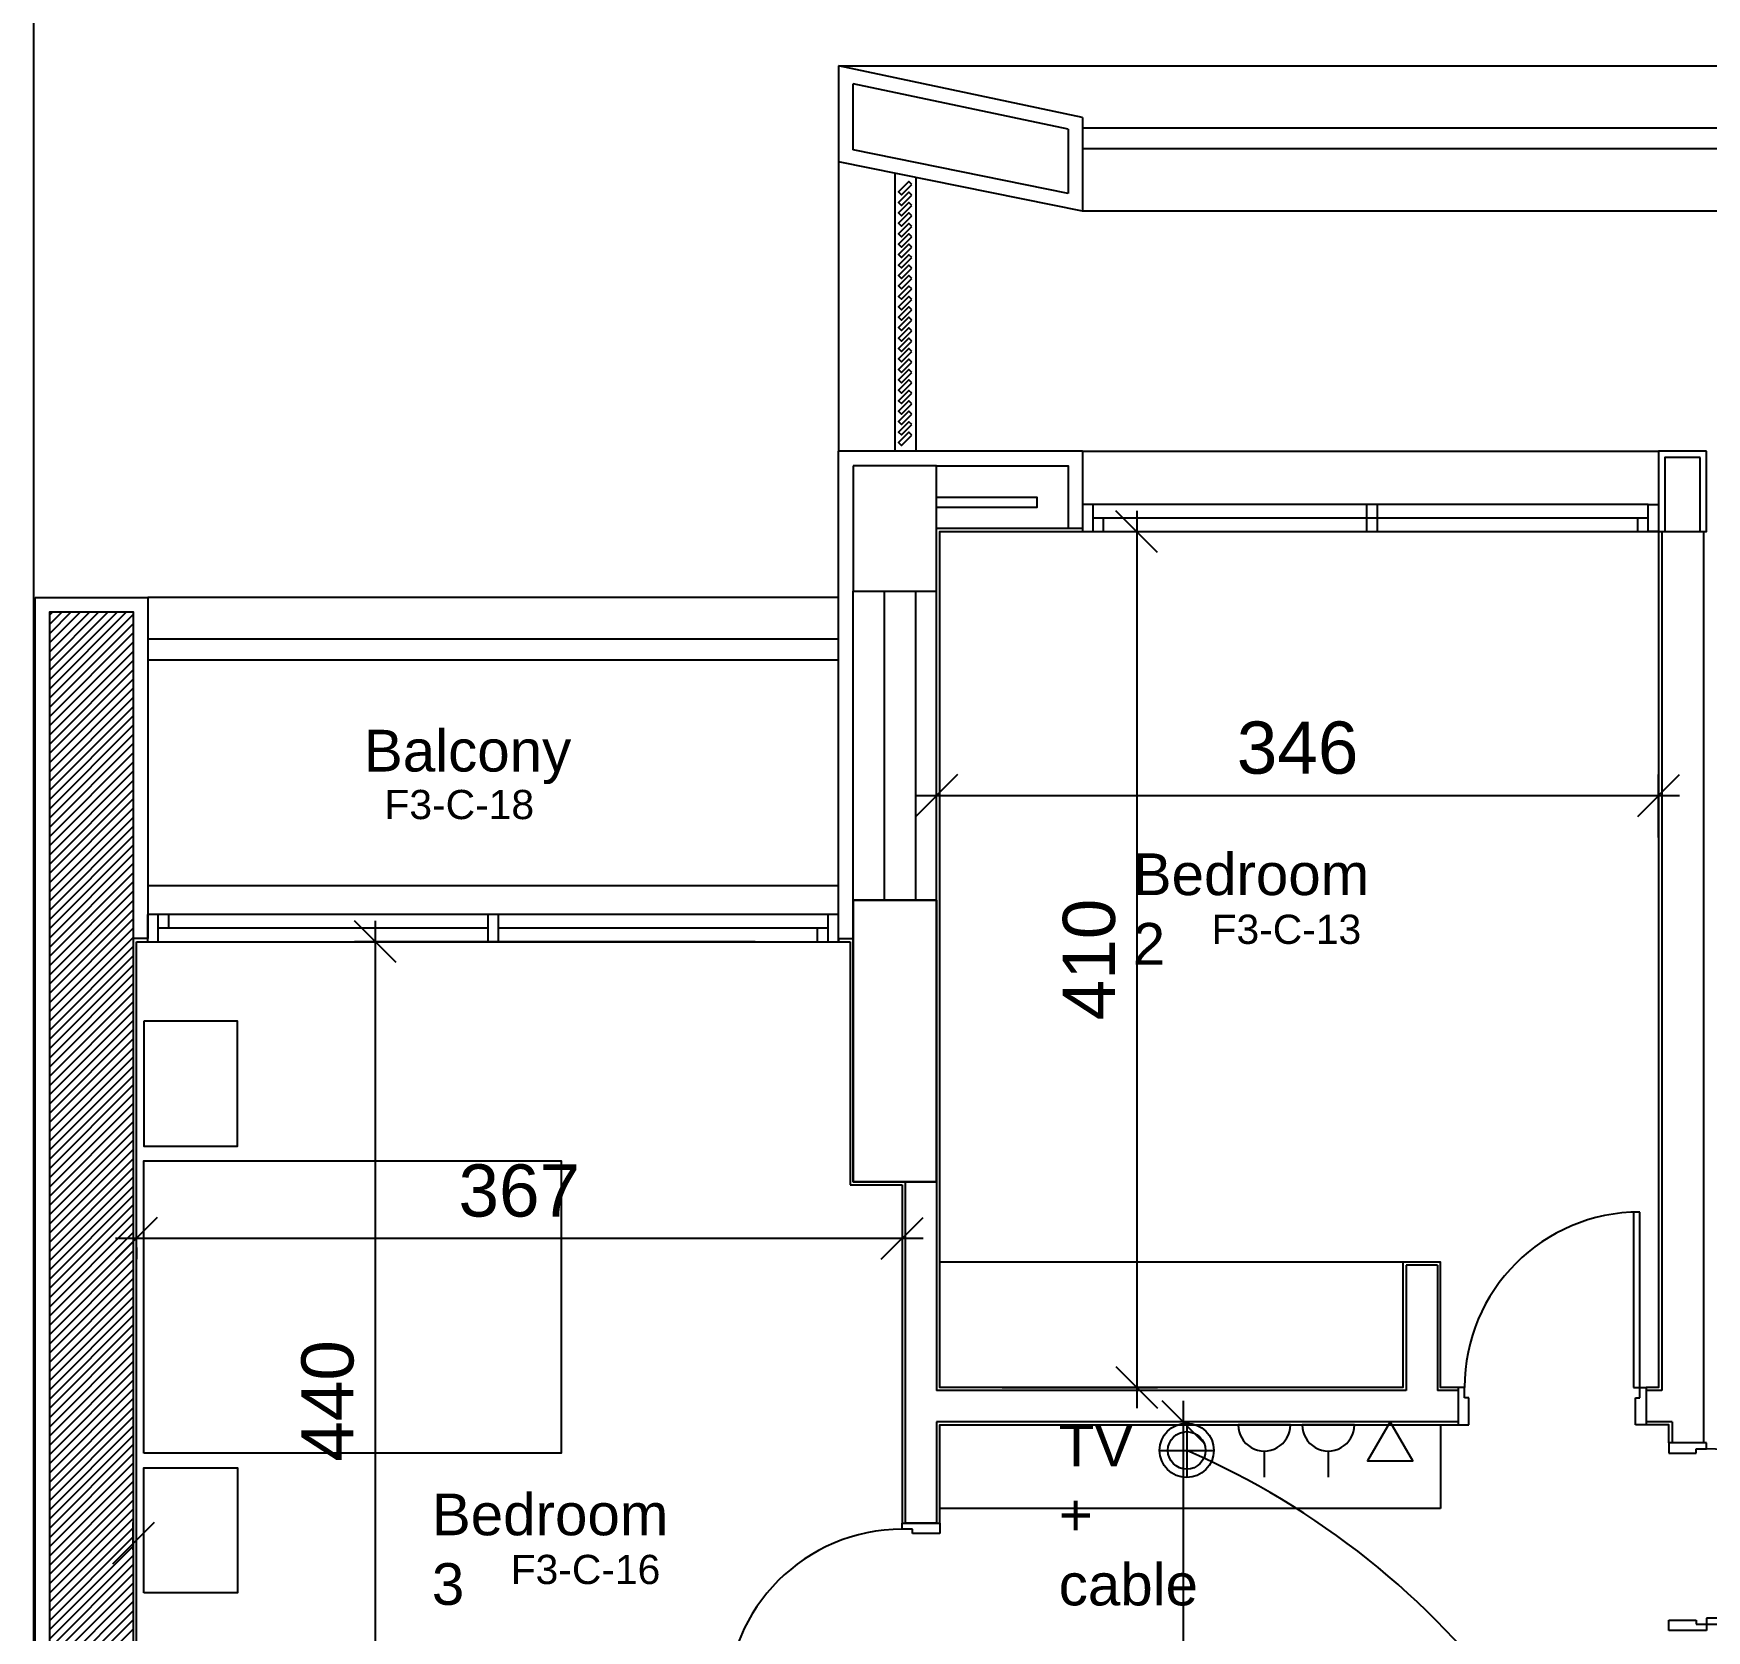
# Model space of a CAD drawing. Extents: x -1.7 to 46.3, y -159.8 to -77.2.
# Drawn here: x 0 to 8.02, y -123.64 to -115.98 of the extents above; entities that cross this region are included whole.
import ezdxf

# ---------------------------------------------------------------- set-up
doc = ezdxf.new("R2010")
doc.units = 0
doc.header["$MEASUREMENT"] = 0
doc.header["$PDMODE"] = 35
doc.header["$PDSIZE"] = 0.3
doc.layers.get('0').update_dxf_attribs({"linetype": 'CONTINUOUS'})
doc.layers.get('DEFPOINTS').update_dxf_attribs({"linetype": 'CONTINUOUS'})
for name, color, linetype in [('A-ALU', 9, 'CONTINUOUS'), ('a-dim', 3, 'CONTINUOUS'), ('A-DOORS', 1, 'CONTINUOUS'), ('A-FURNITURE', 252, 'CONTINUOUS'), ('A-HATCH-CONC', 8, 'CONTINUOUS'), ('A-PLASTER', 8, 'CONTINUOUS'), ('A-PROJECTION', 9, 'CONTINUOUS'), ('a-revetement', 1, 'CONTINUOUS'), ('a-stru-fac', 200, 'CONTINUOUS'), ('A-WALL', 4, 'CONTINUOUS'), ('E-Low Current', 4, 'CONTINUOUS'), ('E-POWER', 4, 'CONTINUOUS'), ('fp', 5, 'CONTINUOUS'), ('h', 252, 'CONTINUOUS'), ('l', 7, 'CONTINUOUS'), ('Parcelle$0$N-PLOT', 5, 'CONTINUOUS'), ('S-2ND-3RD-4-5-6TH$0$A-STR 2-3-4-5-6', 2, 'CONTINUOUS'), ('S-2ND-3RD-4-5-6TH$0$N-PLOT', 5, 'CONTINUOUS'), ('str', 6, 'CONTINUOUS'), ('txt', 250, 'CONTINUOUS'), ('w', 4, 'CONTINUOUS')]:
    doc.layers.add(name, color=color, linetype=linetype)
doc.styles.add('A100-STEXT', font='ARIAL.TTF', dxfattribs={"height": 0.25})
doc.dimstyles.new('dim-law', dxfattribs={"dimtxt": 0.25, "dimasz": 0.2, "dimexe": 0.1, "dimexo": 0.3, "dimgap": 0.1, "dimtad": 1, "dimlfac": 100, "dimdsep": 46, "dimtxsty": 'A100-STEXT', "dimblk1": 'OBLIQUE', "dimblk2": 'OBLIQUE', "dimsah": 1, "dimcen": -0.05, "dimdle": 0.1, "dimclrd": 15, "dimclre": 15, "dimclrt": 256, "dimadec": 0, "dimazin": 0, "dimtfac": 0.28, "dimtix": 1, "dimtmove": 2, "dimatfit": 3, "dimldrblk": 'OBLIQUE', "dimfxl": 0, "dimtolj": 1, "dimarcsym": 0})

# ---------------------------------------------------------------- blocks, each defined once
blk = doc.blocks.new('_OBLIQUE')
at = {"color": 0, "linetype": 'ByBlock'}
blk.add_line((-0.5, -0.5), (0.5, 0.5), dxfattribs=at)
blk = doc.blocks.new('A$C77760DF2')
for p, q in [((0, 0.9), (0, 0.85)), ((0.18, 0.9), (0, 0.9)), ((0.18, 0.87), (0.18, 0.9)), ((0, 0.85), (0.13, 0.85)), ((0.13, 0.85), (0.13, 0.87)), ((0.13, 0.87), (0.18, 0.87)), ((0, 0), (0, 0.05)), ((0, 0.05), (0.13, 0.05)), ((0.13, 0.05), (0.13, 0.03)), ((0.13, 0.03), (0.18, 0.03)), ((1.02, 0.06), (0.18, 0.06)), ((0.18, 0.06), (0.18, 0.02)), ((0.18, 0.03), (1.02, 0.03)), ((0.18, 0.03), (0.18, 0)), ((0.18, 0), (0, 0))]:
    blk.add_line(p, q)
blk.add_arc((0.18, 0.03), 0.84, 360, 90)
blk = doc.blocks.new('A$C4DEF2114')
for p, q in [((0.84, 1.02), (0.84, 0.18)), ((0.87, 0.18), (0.87, 1.02)), ((0.03, 0.18), (0, 0.18)), ((0, 0.18), (0, 0)), ((0.03, 0.13), (0.03, 0.18)), ((0.84, 0.18), (0.88, 0.18)), ((0.87, 0.18), (0.9, 0.18)), ((0.87, 0.13), (0.87, 0.18)), ((0.9, 0.18), (0.9, 0)), ((0.05, 0.13), (0.03, 0.13)), ((0.05, 0), (0.05, 0.13)), ((0.85, 0), (0.85, 0.13)), ((0.85, 0.13), (0.87, 0.13)), ((0, 0), (0.05, 0)), ((0.9, 0), (0.85, 0))]:
    blk.add_line(p, q)
blk.add_arc((0.87, 0.18), 0.84, 90, 180)
blk = doc.blocks.new('A$C729143FE')
for p, q in [((0.84, 0.87), (0.84, 0.9)), ((0.84, 0.9), (1.02, 0.9)), ((1.02, 0.9), (1.02, 0.85)), ((0.89, 0.87), (0.84, 0.87)), ((0.89, 0.85), (0.89, 0.87)), ((1.02, 0.85), (0.89, 0.85)), ((0, 0.06), (0.84, 0.06)), ((0.84, 0.03), (0, 0.03)), ((0.84, 0.06), (0.84, 0.02)), ((0.84, 0.03), (0.84, 0)), ((0.89, 0.03), (0.84, 0.03)), ((1.02, 0.05), (0.89, 0.05)), ((0.89, 0.05), (0.89, 0.03)), ((1.02, 0), (1.02, 0.05)), ((0.84, 0), (1.02, 0))]:
    blk.add_line(p, q)
blk.add_arc((0.84, 0.03), 0.84, 90, 180)
blk = doc.blocks.new('PRISE10A')
for p, q in [((-0.0075, 0.1392), (-0.0075, 0.2642)), ((-0.1325, 0.0142), (0.1175, 0.0142))]:
    blk.add_line(p, q)
blk.add_arc((-0.0075, 0.0142), 0.125, 0, 180)
blk = doc.blocks.new('PRISETEL')
blk.add_lwpolyline([(0, 0), (0.1083, 0.1875), (-0.1083, 0.1875)], close=True)
blk = doc.blocks.new('*D277')
at = {"layer": 'a-dim', "color": 15, "lineweight": -2}
for p, q in [((5.2878, -118.2707), (5.2878, -122.5707)), ((4.6434, -118.3707), (5.3878, -118.3707)), ((4.6434, -122.4707), (5.3878, -122.4707))]:
    blk.add_line(p, q, dxfattribs=at)
at = {"layer": 'DEFPOINTS', "color": 0}
for p in [(4.3434, -118.3707), (4.3434, -122.4707), (5.2878, -122.4707)]:
    blk.add_point(p, dxfattribs=at)
at = {"layer": 'a-dim', "color": 15, "lineweight": -2, "xscale": 0.2, "yscale": 0.2, "zscale": 0.2}
for p, rotation in [((5.2878, -118.3707), 90), ((5.2878, -122.4707), 270)]:
    blk.add_blockref('_OBLIQUE', p, dxfattribs=dict(at, rotation=rotation))
at = {"layer": 'a-dim', "insert": (5.0601, -120.4207), "char_height": 0.25, "attachment_point": 5, "rotation": 90, "style": 'A100-STEXT'}
blk.add_mtext('\\A1;410', dxfattribs=at)
blk = doc.blocks.new('*D278')
at = {"layer": 'a-dim', "color": 15, "lineweight": -2}
for p, q in [((4.3284, -119.8357), (4.3284, -119.5349)), ((7.7884, -119.8357), (7.7884, -119.5349)), ((4.2284, -119.6349), (7.8884, -119.6349))]:
    blk.add_line(p, q, dxfattribs=at)
at = {"layer": 'DEFPOINTS', "color": 0}
for p in [(7.7884, -119.6349), (4.3284, -120.1357), (7.7884, -120.1357)]:
    blk.add_point(p, dxfattribs=at)
at = {"layer": 'a-dim', "color": 15, "lineweight": -2, "xscale": 0.2, "yscale": 0.2, "zscale": 0.2, "rotation": 180}
blk.add_blockref('_OBLIQUE', (4.3284, -119.6349), dxfattribs=at)
at = {"layer": 'a-dim', "color": 15, "lineweight": -2, "xscale": 0.2, "yscale": 0.2, "zscale": 0.2}
blk.add_blockref('_OBLIQUE', (7.7884, -119.6349), dxfattribs=at)
at = {"layer": 'a-dim', "insert": (6.0584, -119.4071), "char_height": 0.25, "attachment_point": 5, "style": 'A100-STEXT'}
blk.add_mtext('\\A1;346', dxfattribs=at)
blk = doc.blocks.new('*D280')
at = {"layer": 'a-dim', "color": 15, "lineweight": -2}
for p, q in [((1.6381, -120.2357), (1.6381, -124.8357)), ((3.4584, -120.3357), (1.5381, -120.3357)), ((3.4584, -124.7357), (1.5381, -124.7357))]:
    blk.add_line(p, q, dxfattribs=at)
at = {"layer": 'DEFPOINTS', "color": 0}
for p in [(3.7584, -120.3357), (1.6381, -124.7357), (3.7584, -124.7357)]:
    blk.add_point(p, dxfattribs=at)
at = {"layer": 'a-dim', "color": 15, "lineweight": -2, "xscale": 0.2, "yscale": 0.2, "zscale": 0.2}
for p, rotation in [((1.6381, -120.3357), 90), ((1.6381, -124.7357), 270)]:
    blk.add_blockref('_OBLIQUE', p, dxfattribs=dict(at, rotation=rotation))
at = {"layer": 'a-dim', "insert": (1.4105, -122.5357), "char_height": 0.25, "attachment_point": 5, "rotation": 90, "style": 'A100-STEXT'}
blk.add_mtext('\\A1;440', dxfattribs=at)
blk = doc.blocks.new('*D281')
at = {"layer": 'a-dim', "color": 15, "lineweight": -2}
for p, q in [((4.2634, -121.7568), (0.3934, -121.7568)), ((0.4934, -121.8007), (0.4934, -121.8568)), ((4.1634, -121.8007), (4.1634, -121.8568))]:
    blk.add_line(p, q, dxfattribs=at)
at = {"layer": 'DEFPOINTS', "color": 0}
for p in [(0.4934, -121.5007), (4.1634, -121.5007), (0.4934, -121.7568)]:
    blk.add_point(p, dxfattribs=at)
at = {"layer": 'a-dim', "color": 15, "lineweight": -2, "xscale": 0.2, "yscale": 0.2, "zscale": 0.2}
for p, rotation in [((0.4934, -121.7568), 180.0000000030421), ((4.1634, -121.7568), 3.04212655066749e-09)]:
    blk.add_blockref('_OBLIQUE', p, dxfattribs=dict(at, rotation=rotation))
at = {"layer": 'a-dim', "insert": (2.3284, -121.5291), "char_height": 0.25, "attachment_point": 5, "rotation": 0, "style": 'A100-STEXT'}
blk.add_mtext('\\A1;367', dxfattribs=at)
blk = doc.blocks.new('*D283')
at = {"layer": 'a-dim', "color": 15, "lineweight": -2}
for p, q in [((5.5095, -122.5357), (5.5095, -127.2307)), ((6.5284, -122.6357), (5.4095, -122.6357)), ((6.5284, -127.1307), (5.4095, -127.1307))]:
    blk.add_line(p, q, dxfattribs=at)
at = {"layer": 'DEFPOINTS', "color": 0}
for p in [(6.8284, -122.6357), (5.5095, -127.1307), (6.8284, -127.1307)]:
    blk.add_point(p, dxfattribs=at)
at = {"layer": 'a-dim', "color": 15, "lineweight": -2, "xscale": 0.2, "yscale": 0.2, "zscale": 0.2}
for p, rotation in [((5.5095, -122.6357), 90), ((5.5095, -127.1307), 270)]:
    blk.add_blockref('_OBLIQUE', p, dxfattribs=dict(at, rotation=rotation))
at = {"layer": 'a-dim', "insert": (5.2818, -124.8832), "char_height": 0.25, "attachment_point": 5, "rotation": 90, "style": 'A100-STEXT'}
blk.add_mtext('\\A1;449.5', dxfattribs=at)

msp = doc.modelspace()

# ---------------------------------------------------------------- linework, layer by layer
at = {"layer": 'A-ALU'}
for p, q in [((5.02837, -117.98568), (7.78837, -117.98568)), ((5.02837, -117.98568), (7.78837, -117.98568)), ((7.73837, -118.24068), (5.07837, -118.24068)), ((6.39087, -118.37068), (6.39087, -118.24068)), ((6.44087, -118.37068), (6.44087, -118.24068)), ((7.73837, -118.30568), (5.07837, -118.30568)), ((5.12837, -118.37068), (5.12837, -118.30568)), ((7.68837, -118.37068), (7.68837, -118.30568)), ((5.02837, -118.37068), (7.78837, -118.37068)), ((0.54837, -120.06568), (3.85837, -120.06568)), ((0.54837, -120.06568), (3.85837, -120.06568)), ((3.85837, -120.20568), (0.54837, -120.20568)), ((0.54837, -120.33568), (0.54837, -120.20568)), ((0.59837, -120.33568), (0.59837, -120.20568)), ((2.17837, -120.27068), (0.59837, -120.27068)), ((0.64837, -120.27068), (0.64837, -120.20568)), ((3.80837, -120.27068), (2.22837, -120.27068)), ((3.75837, -120.33568), (3.75837, -120.27068)), ((3.80837, -120.33568), (3.80837, -120.20568)), ((3.85837, -120.33568), (3.85837, -120.20568)), ((0.54837, -120.33568), (3.85837, -120.33568))]:
    msp.add_line(p, q, dxfattribs=at)
for points in [[(5.07837, -118.24068), (5.02837, -118.24068), (5.02837, -118.37068), (5.07837, -118.37068)], [(7.73837, -118.24068), (7.78837, -118.24068), (7.78837, -118.37068), (7.73837, -118.37068)], [(2.22837, -120.20568), (2.17837, -120.20568), (2.17837, -120.33568), (2.22837, -120.33568)]]:
    msp.add_lwpolyline(points, close=True, dxfattribs=at)
at = {"layer": 'a-dim', "color": 15}
msp.add_line((0.47837, -123.24946), (0.47837, -123.1176), dxfattribs=at)
at = {"layer": 'A-FURNITURE'}
for points in [[(0.52837, -120.71568), (0.52837, -121.31568), (0.97837, -121.31568), (0.97837, -120.71568)], [(0.52837, -122.78568), (0.52837, -121.38568), (2.52837, -121.38568), (2.52837, -122.78568)], [(0.52837, -123.45568), (0.52837, -122.85568), (0.97837, -122.85568), (0.97837, -123.45568)]]:
    msp.add_lwpolyline(points, close=True, dxfattribs=at)
at = {"layer": 'A-HATCH-CONC'}
for p, q in [((0.07837, -118.76993), (0.09262, -118.75568)), ((0.07837, -118.81412), (0.13682, -118.75568)), ((0.07837, -118.85832), (0.18101, -118.75568)), ((0.07837, -118.90251), (0.2252, -118.75568)), ((0.07837, -118.94671), (0.2694, -118.75568)), ((0.07837, -118.9909), (0.31359, -118.75568)), ((0.07837, -119.03509), (0.35779, -118.75568)), ((0.07837, -119.07929), (0.40198, -118.75568)), ((0.07837, -119.12348), (0.44618, -118.75568)), ((0.07837, -119.16768), (0.47837, -118.76768)), ((0.07837, -119.21187), (0.47837, -118.81187)), ((0.07837, -119.25607), (0.47837, -118.85607)), ((0.07837, -119.30026), (0.47837, -118.90026)), ((0.07837, -119.34445), (0.47837, -118.94445)), ((0.07837, -119.38865), (0.47837, -118.98865)), ((0.07837, -119.43284), (0.47837, -119.03284)), ((0.07837, -119.47704), (0.47837, -119.07704)), ((0.07837, -119.52123), (0.47837, -119.12123)), ((0.07837, -119.56542), (0.47837, -119.16542)), ((0.07837, -119.60962), (0.47837, -119.20962)), ((0.07837, -119.65381), (0.47837, -119.25381)), ((0.07837, -119.69801), (0.47837, -119.29801)), ((0.07837, -119.7422), (0.47837, -119.3422)), ((0.07837, -119.7864), (0.47837, -119.3864)), ((0.07837, -119.83059), (0.47837, -119.43059)), ((0.07837, -119.87478), (0.47837, -119.47478)), ((0.07837, -119.91898), (0.47837, -119.51898)), ((0.07837, -119.96317), (0.47837, -119.56317)), ((0.07837, -120.00737), (0.47837, -119.60737)), ((0.07837, -120.05156), (0.47837, -119.65156)), ((0.07837, -120.09575), (0.47837, -119.69575)), ((0.07837, -120.13995), (0.47837, -119.73995)), ((0.07837, -120.18414), (0.47837, -119.78414)), ((0.07837, -120.22834), (0.47837, -119.82834)), ((0.07837, -120.27253), (0.47837, -119.87253)), ((0.07837, -120.31673), (0.47837, -119.91673)), ((0.07837, -120.36092), (0.47837, -119.96092)), ((0.07837, -120.40511), (0.47837, -120.00511)), ((0.07837, -120.44931), (0.47837, -120.04931)), ((0.07837, -120.4935), (0.47837, -120.0935)), ((0.07837, -120.5377), (0.47837, -120.1377)), ((0.07837, -120.58189), (0.47837, -120.18189)), ((0.07837, -120.62608), (0.47837, -120.22608)), ((0.07837, -120.67028), (0.47837, -120.27028)), ((0.07837, -120.71447), (0.47837, -120.31447)), ((0.07837, -120.75867), (0.47837, -120.35867)), ((0.07837, -120.80286), (0.47837, -120.40286)), ((0.07837, -120.84706), (0.47837, -120.44706)), ((0.07837, -120.89125), (0.47837, -120.49125)), ((0.07837, -120.93544), (0.47837, -120.53544)), ((0.07837, -120.97964), (0.47837, -120.57964)), ((0.07837, -121.02383), (0.47837, -120.62383)), ((0.07837, -121.06803), (0.47837, -120.66803)), ((0.07837, -121.11222), (0.47837, -120.71222)), ((0.07837, -121.15641), (0.47837, -120.75641)), ((0.07837, -121.20061), (0.47837, -120.80061)), ((0.07837, -121.2448), (0.47837, -120.8448)), ((0.07837, -121.289), (0.47837, -120.889)), ((0.07837, -121.33319), (0.47837, -120.93319)), ((0.07837, -121.37739), (0.47837, -120.97739)), ((0.07837, -121.42158), (0.47837, -121.02158)), ((0.07837, -121.46577), (0.47837, -121.06577)), ((0.07837, -121.50997), (0.47837, -121.10997)), ((0.07837, -121.55416), (0.47837, -121.15416)), ((0.07837, -121.59836), (0.47837, -121.19836)), ((0.07837, -121.64255), (0.47837, -121.24255)), ((0.07837, -121.68674), (0.47837, -121.28674)), ((0.07837, -121.73094), (0.47837, -121.33094)), ((0.07837, -121.77513), (0.47837, -121.37513)), ((0.07837, -121.81933), (0.47837, -121.41933)), ((0.07837, -121.86352), (0.47837, -121.46352)), ((0.07837, -121.90772), (0.47837, -121.50772)), ((0.07837, -121.95191), (0.47837, -121.55191)), ((0.07837, -121.9961), (0.47837, -121.5961)), ((0.07837, -122.0403), (0.47837, -121.6403)), ((0.07837, -122.08449), (0.47837, -121.68449)), ((0.07837, -122.12869), (0.47837, -121.72869)), ((0.07837, -122.17288), (0.47837, -121.77288)), ((0.07837, -122.21707), (0.47837, -121.81707)), ((0.07837, -122.26127), (0.47837, -121.86127)), ((0.07837, -122.30546), (0.47837, -121.90546)), ((0.07837, -122.34966), (0.47837, -121.94966)), ((0.07837, -122.39385), (0.47837, -121.99385)), ((0.07837, -122.43805), (0.47837, -122.03805)), ((0.07837, -122.48224), (0.47837, -122.08224)), ((0.07837, -122.52643), (0.47837, -122.12643)), ((0.07837, -122.57063), (0.47837, -122.17063)), ((0.07837, -122.61482), (0.47837, -122.21482)), ((0.07837, -122.65902), (0.47837, -122.25902)), ((0.07837, -122.70321), (0.47837, -122.30321)), ((0.07837, -122.7474), (0.47837, -122.3474)), ((0.07837, -122.7916), (0.47837, -122.3916)), ((0.07837, -122.83579), (0.47837, -122.43579)), ((0.07837, -122.87999), (0.47837, -122.47999)), ((0.07837, -122.92418), (0.47837, -122.52418)), ((0.07837, -122.96838), (0.47837, -122.56838)), ((0.07837, -123.01257), (0.47837, -122.61257)), ((0.07837, -123.05676), (0.47837, -122.65676)), ((0.07837, -123.10096), (0.47837, -122.70096)), ((0.07837, -123.14515), (0.47837, -122.74515)), ((0.07837, -123.18935), (0.47837, -122.78935)), ((0.07837, -123.23354), (0.47837, -122.83354)), ((0.07837, -123.27773), (0.47837, -122.87773)), ((0.07837, -123.32193), (0.47837, -122.92193)), ((0.07837, -123.36612), (0.47837, -122.96612)), ((0.07837, -123.41032), (0.47837, -123.01032)), ((0.07837, -123.45451), (0.47837, -123.05451)), ((0.07837, -123.49871), (0.47837, -123.09871)), ((0.07837, -123.5429), (0.47837, -123.1429)), ((0.07837, -123.58709), (0.47837, -123.18709)), ((0.07837, -123.63129), (0.47837, -123.23129)), ((0.07837, -123.67548), (0.47837, -123.27548)), ((0.07837, -123.71968), (0.47837, -123.31968)), ((0.07837, -123.76387), (0.47837, -123.36387)), ((0.07837, -123.80807), (0.47837, -123.40807)), ((0.07837, -123.85226), (0.47837, -123.45226)), ((0.07837, -123.89645), (0.47837, -123.49645)), ((0.07837, -123.94065), (0.47837, -123.54065)), ((0.07837, -123.98484), (0.47837, -123.58484)), ((0.07837, -124.02904), (0.47837, -123.62904))]:
    msp.add_line(p, q, dxfattribs=at)
at = {"layer": 'A-PLASTER'}
for p, q in [((0.49337, -124.42068), (0.49337, -120.33568)), ((0.49337, -124.72068), (0.49337, -120.33568)), ((0.49337, -120.33568), (0.54837, -120.33568)), ((0.54837, -120.33568), (0.54837, -120.32068)), ((3.85837, -120.32068), (3.85837, -120.33568)), ((3.85837, -120.33568), (3.91337, -120.33568)), ((3.91337, -120.33568), (3.91337, -121.50068)), ((3.91337, -121.50068), (4.16337, -121.50068)), ((4.16337, -121.50068), (4.16337, -123.12068))]:
    msp.add_line(p, q, dxfattribs=at)
for points in [[(6.82837, -122.47068), (6.74337, -122.47068), (6.74337, -121.87068), (6.56337, -121.87068), (6.56337, -122.47068), (4.34337, -122.47068), (4.34337, -118.37068), (5.02837, -118.37068)], [(7.78837, -118.37068), (7.78837, -122.47068), (7.72837, -122.47068)], [(4.34337, -123.12068), (4.34337, -122.65068), (6.82837, -122.65068)], [(7.83837, -122.73568), (7.83837, -122.65068), (7.72837, -122.65068)]]:
    msp.add_lwpolyline(points, dxfattribs=at)
at = {"layer": 'A-PROJECTION'}
for p, q in [((3.85837, -116.13948), (11.50837, -116.13948)), ((3.85837, -116.59901), (3.85837, -117.98568)), ((11.50837, -116.83568), (5.02837, -116.83568)), ((3.85837, -118.68568), (0.54837, -118.68568))]:
    msp.add_line(p, q, dxfattribs=at)
at = {"layer": 'a-revetement'}
for p, q in [((3.85837, -116.13948), (3.85837, -116.59901)), ((5.02837, -116.38601), (3.85837, -116.13948)), ((3.85837, -116.13948), (3.85837, -116.59901)), ((5.02837, -116.38601), (3.85837, -116.13948)), ((5.02837, -116.38601), (5.02837, -116.83568)), ((5.02837, -116.38601), (5.02837, -116.83568)), ((5.02837, -116.83568), (3.85837, -116.59901)), ((5.02837, -116.83568), (3.85837, -116.59901)), ((5.02837, -117.98568), (3.85837, -117.98568)), ((3.85837, -120.32068), (3.85837, -117.98568)), ((5.02837, -117.98568), (3.85837, -117.98568)), ((3.85837, -120.32068), (3.85837, -117.98568)), ((5.02837, -117.98568), (5.02837, -118.35568)), ((5.02837, -117.98568), (5.02837, -118.35568)), ((5.02837, -118.35568), (4.95837, -118.35568)), ((5.02837, -118.35568), (4.95837, -118.35568)), ((0.00837, -135.23568), (0.00837, -118.68568)), ((0.00837, -118.68568), (0.54837, -118.68568)), ((0.00837, -135.23568), (0.00837, -118.68568)), ((0.00837, -118.68568), (0.54837, -118.68568)), ((0.54837, -118.68568), (0.54837, -120.32068)), ((0.54837, -118.68568), (0.54837, -120.32068)), ((0.54837, -120.32068), (0.47837, -120.32068)), ((0.54837, -120.32068), (0.47837, -120.32068)), ((3.85837, -120.32068), (3.92837, -120.32068)), ((3.85837, -120.32068), (3.92837, -120.32068))]:
    msp.add_line(p, q, dxfattribs=at)
msp.add_lwpolyline([(8.01837, -117.98568), (7.78837, -117.98568), (7.78837, -118.37068), (8.01837, -118.37068), (8.01837, -117.98568)], dxfattribs=at)
msp.add_lwpolyline([(8.01837, -117.98568), (7.78837, -117.98568), (7.78837, -118.37068), (8.01837, -118.37068), (8.01837, -117.98568)], dxfattribs=at)
at = {"layer": 'a-stru-fac'}
for p, q in [((3.92837, -116.54175), (3.92837, -116.22577)), ((4.95837, -116.4428), (3.92837, -116.22577)), ((4.95837, -116.4428), (4.95837, -116.7501)), ((4.95837, -116.7501), (3.92837, -116.54175))]:
    msp.add_line(p, q, dxfattribs=at)
msp.add_lwpolyline([(7.98837, -118.01568), (7.81837, -118.01568), (7.81837, -118.37068), (7.98837, -118.37068)], close=True, dxfattribs=at)
at = {"layer": 'A-WALL'}
for p, q in [((7.80337, -118.37068), (7.80337, -122.48568)), ((8.00337, -118.37068), (8.00337, -122.73568))]:
    msp.add_line(p, q, dxfattribs=at)
at = {"layer": 'E-POWER'}
for p, q in [((5.52701, -122.64266), (5.52701, -122.90266)), ((5.39701, -122.77266), (5.65701, -122.77266))]:
    msp.add_line(p, q, dxfattribs=at)
for radius in [0.13, 0.09]:
    msp.add_circle((5.52701, -122.77266), radius, dxfattribs=at)
at = {"layer": 'fp'}
msp.add_lwpolyline([(7.82372, -125.8657, 0.2673665), (5.52701, -122.77266, 1.5242904)], format="xyb", dxfattribs=at)
at = {"layer": 'h'}
msp.add_line((6.56337, -121.87068), (4.34337, -121.87068), dxfattribs=at)
for points in [[(4.21019, -116.708), (4.19605, -116.69386), (4.14655, -116.74335), (4.16069, -116.7575)], [(4.21019, -116.758), (4.19605, -116.74386), (4.14655, -116.79335), (4.16069, -116.8075)], [(4.21019, -116.808), (4.19605, -116.79386), (4.14655, -116.84335), (4.16069, -116.8575)], [(4.21019, -116.858), (4.19605, -116.84386), (4.14655, -116.89335), (4.16069, -116.9075)], [(4.21019, -116.908), (4.19605, -116.89386), (4.14655, -116.94335), (4.16069, -116.9575)], [(4.21019, -116.958), (4.19605, -116.94386), (4.14655, -116.99335), (4.16069, -117.0075)], [(4.21019, -117.008), (4.19605, -116.99386), (4.14655, -117.04335), (4.16069, -117.0575)], [(4.21019, -117.058), (4.19605, -117.04386), (4.14655, -117.09335), (4.16069, -117.1075)], [(4.21019, -117.108), (4.19605, -117.09386), (4.14655, -117.14335), (4.16069, -117.1575)], [(4.21019, -117.158), (4.19605, -117.14386), (4.14655, -117.19335), (4.16069, -117.2075)], [(4.21019, -117.208), (4.19605, -117.19386), (4.14655, -117.24335), (4.16069, -117.2575)], [(4.21019, -117.258), (4.19605, -117.24386), (4.14655, -117.29335), (4.16069, -117.3075)], [(4.21019, -117.308), (4.19605, -117.29386), (4.14655, -117.34335), (4.16069, -117.3575)], [(4.21019, -117.358), (4.19605, -117.34386), (4.14655, -117.39335), (4.16069, -117.4075)], [(4.21019, -117.408), (4.19605, -117.39386), (4.14655, -117.44335), (4.16069, -117.4575)], [(4.21019, -117.458), (4.19605, -117.44386), (4.14655, -117.49335), (4.16069, -117.5075)], [(4.21019, -117.508), (4.19605, -117.49386), (4.14655, -117.54335), (4.16069, -117.5575)], [(4.21019, -117.558), (4.19605, -117.54386), (4.14655, -117.59335), (4.16069, -117.6075)], [(4.21019, -117.608), (4.19605, -117.59386), (4.14655, -117.64335), (4.16069, -117.6575)], [(4.21019, -117.658), (4.19605, -117.64386), (4.14655, -117.69335), (4.16069, -117.7075)], [(4.21019, -117.708), (4.19605, -117.69386), (4.14655, -117.74335), (4.16069, -117.7575)], [(4.21019, -117.758), (4.19605, -117.74386), (4.14655, -117.79335), (4.16069, -117.8075)], [(4.21019, -117.808), (4.19605, -117.79386), (4.14655, -117.84335), (4.16069, -117.8575)], [(4.21019, -117.858), (4.19605, -117.84386), (4.14655, -117.89335), (4.16069, -117.9075)], [(4.21019, -117.908), (4.19605, -117.89386), (4.14655, -117.94335), (4.16069, -117.9575)]]:
    msp.add_lwpolyline(points, close=True, dxfattribs=at)
at = {"layer": 'l'}
for p, q in [((5.02837, -116.43568), (11.50837, -116.43568)), ((5.02837, -116.53568), (11.50837, -116.53568)), ((4.12837, -116.65363), (4.12837, -117.98568)), ((4.22837, -116.67385), (4.22837, -117.98568)), ((3.85837, -118.88568), (0.54837, -118.88568)), ((3.85837, -118.98568), (0.54837, -118.98568)), ((6.74337, -122.65068), (6.74337, -123.05068)), ((6.74337, -123.05068), (4.34337, -123.05068))]:
    msp.add_line(p, q, dxfattribs=at)
at = {"layer": 'Parcelle$0$N-PLOT'}
msp.add_lwpolyline([(0, -138.73568), (38.90837, -138.73568, 0.4142136), (41.90837, -135.73568), (41.90837, -83.28104, 0.4229554), (38.81912, -80.28237), (0, -81.43774)], format="xyb", close=True, dxfattribs=at)
at = {"layer": 'S-2ND-3RD-4-5-6TH$0$A-STR 2-3-4-5-6'}
for p, q in [((0.07837, -135.16568), (0.07837, -118.75568)), ((0.07837, -118.75568), (0.47837, -118.75568)), ((0.47837, -118.75568), (0.47837, -134.86568))]:
    msp.add_line(p, q, dxfattribs=at)
at = {"layer": 'S-2ND-3RD-4-5-6TH$0$N-PLOT'}
msp.add_lwpolyline([(0, -138.73568), (38.90837, -138.73568, 0.4142136), (41.90837, -135.73568), (41.90837, -83.28104, 0.4229554), (38.81912, -80.28237), (0, -81.43774)], format="xyb", close=True, dxfattribs=at)
at = {"layer": 'str'}
for points in [[(3.92837, -118.05568), (3.92837, -118.65568), (4.32837, -118.65568), (4.32837, -118.05568)], [(0.07837, -135.16568), (0.07837, -118.75568), (0.47837, -118.75568), (0.47837, -134.86568), (2.00801, -134.86568), (3.92837, -134.60381), (3.92837, -132.93568), (4.22837, -132.93568), (4.22837, -134.86568), (2.02837, -135.16568)], [(3.92837, -120.13568), (3.92837, -121.48568), (4.32837, -121.48568), (4.32837, -120.13568)], [(4.32837, -121.48568), (3.92837, -121.48568), (3.92837, -120.13568), (4.32837, -120.13568)]]:
    msp.add_lwpolyline(points, close=True, dxfattribs=at)
at = {"layer": 'w'}
for p, q in [((7.80337, -118.37068), (8.00337, -118.37068)), ((3.92837, -120.13568), (3.92837, -118.65568)), ((4.07837, -120.13568), (4.07837, -118.65568)), ((4.22837, -120.13568), (4.22837, -118.65568)), ((4.32837, -120.13568), (4.32837, -118.65568)), ((4.17837, -121.48568), (4.17837, -123.12068)), ((4.32837, -121.48568), (4.32837, -122.48568)), ((6.72837, -121.88568), (6.57837, -121.88568)), ((6.57837, -121.88568), (6.57837, -122.48568)), ((6.72837, -121.88568), (6.72837, -122.48568)), ((6.57837, -122.48568), (4.32837, -122.48568)), ((6.82837, -122.48568), (6.72837, -122.48568)), ((6.82837, -122.48568), (6.82837, -122.63568)), ((7.80337, -122.48568), (7.72837, -122.48568)), ((7.72837, -122.48568), (7.72837, -122.63568)), ((4.32837, -122.63568), (4.32837, -123.12068)), ((6.82837, -122.63568), (4.32837, -122.63568)), ((7.85337, -122.63568), (7.72837, -122.63568)), ((7.85337, -122.63568), (7.85337, -122.73568)), ((8.00337, -122.73568), (7.85337, -122.73568)), ((4.32837, -123.12068), (4.17837, -123.12068))]:
    msp.add_line(p, q, dxfattribs=at)
for points in [[(4.32837, -118.05568), (4.95837, -118.05568), (4.95837, -118.35568), (4.32837, -118.35568)], [(4.32837, -118.20568), (4.80837, -118.20568), (4.80837, -118.25568), (4.32837, -118.25568)]]:
    msp.add_lwpolyline(points, dxfattribs=at)

# ---------------------------------------------------------------- block references
at = {"layer": 'a-dim', "color": 15, "xscale": 0.2, "yscale": 0.2, "zscale": 0.2, "rotation": 180}
msp.add_blockref('_OBLIQUE', (0.47837, -123.2176), dxfattribs=at)
at = {"layer": 'A-DOORS'}
for name, p in [('A$C4DEF2114', (6.82837, -122.65068)), ('A$C77760DF2', (7.83837, -123.63568)), ('A$C729143FE', (3.32337, -124.02068))]:
    msp.add_blockref(name, p, dxfattribs=at)
at = {"layer": 'E-Low Current', "rotation": 179.9999765212247}
msp.add_blockref('PRISETEL', (6.50182, -122.63568), dxfattribs=at)
at = {"layer": 'E-POWER', "rotation": 180.0000234787753}
for p in [(5.89126, -122.63645), (6.19798, -122.63645)]:
    msp.add_blockref('PRISE10A', p, dxfattribs=at)

# ---------------------------------------------------------------- texts
at = {"layer": 'E-POWER', "insert": (4.91353, -122.64847), "char_height": 0.2, "width": 0.0158576, "attachment_point": 1}
msp.add_mtext('{\\fArial|b0|i0|c0|p34;TV \\P+ cable}', dxfattribs=at)
at = {"layer": 'txt', "attachment_point": 1}
for s, insert, char_height, width in [('{\\fArial|b0|i0|c0|p34;Balcony}', (1.58352, -119.32006), 0.2, 0.0158576), ('{\\fArial|b0|i0|c0|p34;F3-C-18}', (1.68202, -119.60808), 0.14, 0.0111003), ('{\\fArial|b0|i0|c0|p34;Bedroom 2}', (5.26833, -119.9122), 0.2, 0.0158576), ('{\\fArial|b0|i0|c0|p34;F3-C-13}', (5.64614, -120.20596), 0.14, 0.0111003), ('{\\fArial|b0|i0|c0|p34;Bedroom 3}', (1.90934, -122.97928), 0.2, 0.0158576), ('{\\fArial|b0|i0|c0|p34;F3-C-16}', (2.28715, -123.27303), 0.14, 0.0111003)]:
    msp.add_mtext(s, dxfattribs=dict(at, insert=insert, char_height=char_height, width=width))

# ---------------------------------------------------------------- dimensions: what is measured, and where the dimension line sits
at = {"layer": 'a-dim'}
for p1, p2, distance, picture, middle in [((4.34337, -118.37068), (4.34337, -122.47068), 0.94442, '*D277', (5.06015, -120.42068)), ((4.32837, -120.13568), (7.78837, -120.13568), 0.50082, '*D278', (6.05837, -119.40713)), ((3.75837, -120.33568), (3.75837, -124.73568), -2.12026, '*D280', (1.41046, -122.53568)), ((4.16337, -121.50068), (0.49337, -121.50068), 0.25617, '*D281', (2.32837, -121.52911)), ((6.82837, -122.63568), (6.82837, -127.13068), -1.31888, '*D283', (5.28184, -124.88318))]:
    dim = msp.add_aligned_dim(p1=p1, p2=p2, distance=distance, dimstyle='dim-law', dxfattribs=at)
    dim.commit()
    dim.dimension.update_dxf_attribs({"geometry": picture, "text_midpoint": middle})

doc.saveas('drawing.dxf')
